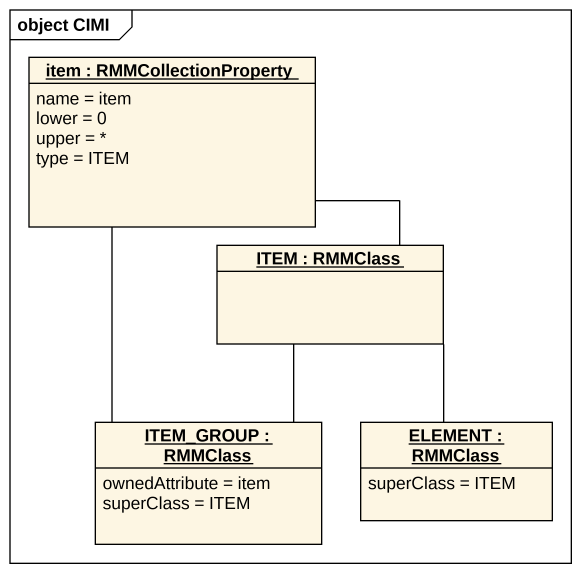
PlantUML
@startuml
mainframe object CIMI
hide circle
hide empty members
object "item : RMMCollectionProperty" as item {
  name = item
  lower = 0
  upper = *
  type = ITEM
}
object "ITEM : RMMClass" as ITEM
object "ITEM_GROUP : RMMClass" as ITEM_GROUP {
  ownedAttribute = item
  superClass = ITEM
}
object "ELEMENT : RMMClass" as ELEMENT {
  superClass = ITEM
}
item -- ITEM
ITEM_GROUP -up- item
ITEM_GROUP -up- ITEM
ELEMENT -up- ITEM
@enduml
